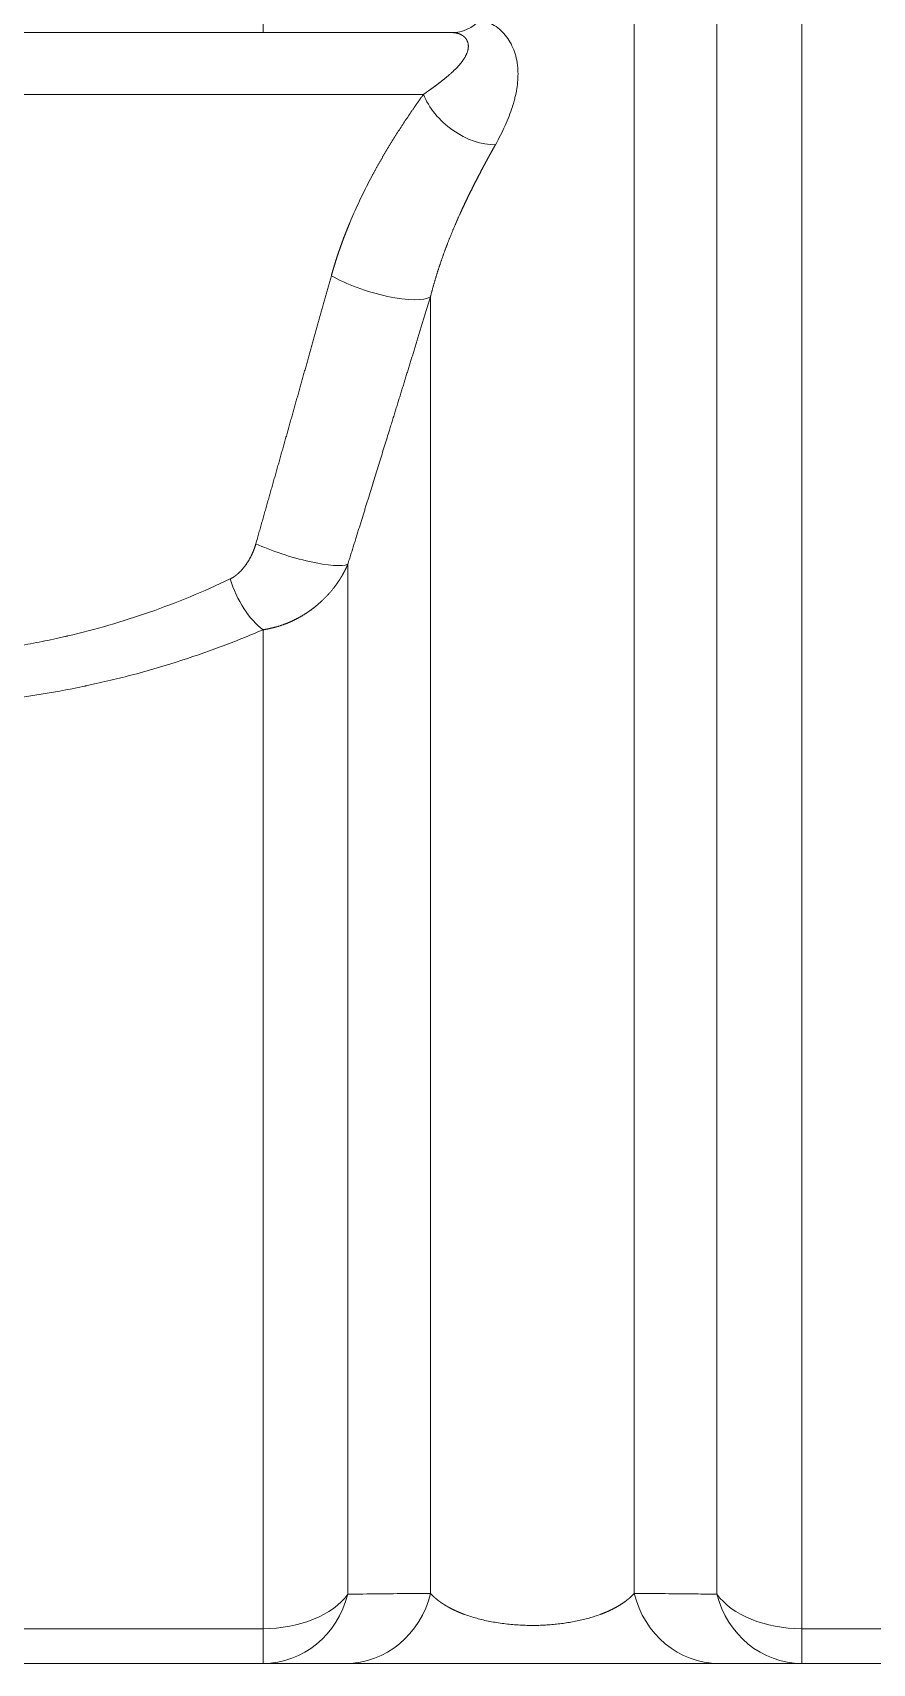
# Model space of a CAD drawing. Header units: millimetres. Extents: x 4664 to 8864, y -38 to 2932.
# Drawn here: x 5244.91 to 5268.59, y 1258.06 to 1304.05 of the extents above; entities that cross this region are included whole.
import ezdxf

# ---------------------------------------------------------------- set-up
doc = ezdxf.new("R2010")
doc.units = ezdxf.units.MM

msp = doc.modelspace()

# ---------------------------------------------------------------- linework, layer by layer
at = {"lineweight": 5}
for p, q in [((5261.873, 1318.747), (5261.873, 1260.034)), ((5251.407, 1304.051), (5251.407, 1314.186)), ((5264.203, 1260.011), (5264.203, 1308.585)), ((5266.593, 1258.059), (5266.593, 1307.089)), ((5223.968, 1304.051), (5256.735, 1304.051)), ((5255.929, 1302.31), (5224.773, 1302.31)), ((5256.127, 1296.6), (5256.127, 1260.034)), ((5253.796, 1289.056), (5253.796, 1260.011)), ((5251.407, 1258.059), (5251.407, 1287.211)), ((5229.295, 1259.038), (5251.407, 1259.038)), ((5266.593, 1259.038), (5288.704, 1259.038)), ((5481.461, 1258.059), (5185.728, 1258.059))]:
    msp.add_line(p, q, dxfattribs=at)
for centre, major_axis, ratio, start_param, end_param in [((5256.735, 1305.792), (0, -1.741), 0.754248, 0, 0.662591), ((5257.378, 1302.31), (-1.37, 1.075), 0.679469, 0.857208, 2.442507), ((5254.534, 1297.195), (-1.665, 0.509), 0.268375, 0.850113, 2.916719), ((5252.204, 1289.637), (-1.663, 0.516), 0.2033, 0.991007, 2.906694), ((5251.407, 1288.642), (0.698, -1.595), 0.500665, 4.496618, 5.564693), ((5251.407, 1260.671), (2.612, 0), 0.625225, 4.712389, 5.867354), ((5251.407, 1260.671), (0, 2.612), 0.945431, 3.141593, 4.457064), ((5253.738, 1260.671), (0, 2.612), 0.94323, 3.141593, 4.466162), ((5264.262, 1260.671), (0, 2.612), 0.94323, 1.817023, 3.141593), ((5266.593, 1260.671), (2.612, 0), 0.625225, 3.557424, 4.712389), ((5266.593, 1260.671), (0, 2.612), 0.945431, 1.826121, 3.141593)]:
    msp.add_ellipse(centre, major_axis=major_axis, ratio=ratio, start_param=start_param, end_param=end_param, dxfattribs=at)
for points, knots in [([(5288.422, 1298.228), (5287.338, 1298.597), (5286.274, 1298.969), (5284.189, 1299.72), (5283.166, 1300.099), (5281.162, 1300.859), (5280.181, 1301.241), (5278.739, 1301.813), (5278.264, 1302.004), (5277.558, 1302.29), (5277.207, 1302.433), (5276.802, 1302.6), (5276.599, 1302.683), (5276.499, 1302.725), (5276.448, 1302.746), (5276.423, 1302.756), (5276.41, 1302.762), (5276.405, 1302.764), (5276.401, 1302.765), (5276.4, 1302.766), (5275.481, 1303.146), (5274.589, 1303.522), (5273.288, 1304.08), (5272.86, 1304.265), (5272.229, 1304.54), (5271.915, 1304.678), (5271.554, 1304.837), (5271.374, 1304.916), (5271.284, 1304.956), (5271.24, 1304.976), (5271.217, 1304.986), (5271.206, 1304.991), (5271.201, 1304.993), (5271.198, 1304.994), (5271.197, 1304.995), (5271.196, 1304.995), (5271.195, 1304.995), (5270.368, 1305.362), (5269.571, 1305.72), (5268.037, 1306.418), (5267.3, 1306.759), (5266.593, 1307.089)], [0, 0, 0, 0, 0.125, 0.125, 0.25, 0.25, 0.375, 0.375, 0.4375, 0.4375, 0.46875, 0.484375, 0.492187, 0.496094, 0.498047, 0.499023, 0.499512, 0.499756, 0.499756, 0.5, 0.5, 0.625, 0.625, 0.6875, 0.6875, 0.71875, 0.734375, 0.742187, 0.746094, 0.748047, 0.749023, 0.749512, 0.749756, 0.749878, 0.749939, 0.749939, 0.75, 0.75, 0.875, 0.875, 1, 1, 1, 1]), ([(5257.543, 1304.42), (5257.622, 1304.4), (5257.698, 1304.372), (5257.843, 1304.305), (5257.912, 1304.265), (5258.041, 1304.174), (5258.1, 1304.123), (5258.21, 1304.011), (5258.26, 1303.951), (5258.35, 1303.822), (5258.39, 1303.753), (5258.46, 1303.609), (5258.489, 1303.533), (5258.537, 1303.375), (5258.556, 1303.293), (5258.576, 1303.166), (5258.582, 1303.122), (5258.588, 1303.056), (5258.59, 1303.023), (5258.592, 1302.984), (5258.593, 1302.964), (5258.593, 1302.954), (5258.593, 1302.949), (5258.594, 1302.947), (5258.594, 1302.945), (5258.594, 1302.945), (5258.594, 1302.944), (5258.594, 1302.944), (5258.594, 1302.944), (5258.594, 1302.944), (5258.594, 1302.944), (5258.596, 1302.867), (5258.594, 1302.789), (5258.583, 1302.631), (5258.574, 1302.55), (5258.548, 1302.386), (5258.531, 1302.303), (5258.499, 1302.175), (5258.488, 1302.132), (5258.469, 1302.067), (5258.46, 1302.034), (5258.448, 1301.996), (5258.442, 1301.976), (5258.439, 1301.967), (5258.437, 1301.962), (5258.437, 1301.96), (5258.436, 1301.958), (5258.407, 1301.869), (5258.376, 1301.78), (5258.307, 1301.604), (5258.27, 1301.516), (5258.19, 1301.338), (5258.147, 1301.249), (5258.056, 1301.07), (5258.007, 1300.979), (5257.957, 1300.888)], [0, 0, 0, 0, 0.0625, 0.0625, 0.125, 0.125, 0.1875, 0.1875, 0.25, 0.25, 0.3125, 0.3125, 0.375, 0.375, 0.4375, 0.4375, 0.46875, 0.46875, 0.484375, 0.492188, 0.496094, 0.498047, 0.499023, 0.499512, 0.499756, 0.499878, 0.499939, 0.499969, 0.499985, 0.499985, 0.5, 0.5, 0.5625, 0.5625, 0.625, 0.625, 0.6875, 0.6875, 0.71875, 0.71875, 0.734375, 0.742188, 0.746094, 0.748047, 0.749023, 0.749023, 0.75, 0.75, 0.8125, 0.8125, 0.875, 0.875, 0.9375, 0.9375, 1, 1, 1, 1]), ([(5255.929, 1302.31), (5255.932, 1302.312), (5255.938, 1302.316), (5255.947, 1302.322), (5255.955, 1302.328), (5255.965, 1302.334), (5255.974, 1302.341), (5255.983, 1302.347), (5255.993, 1302.354), (5256.003, 1302.361), (5256.013, 1302.368), (5256.023, 1302.375), (5256.033, 1302.382), (5256.044, 1302.39), (5256.054, 1302.397), (5256.065, 1302.405), (5256.076, 1302.412), (5256.087, 1302.42), (5256.098, 1302.428), (5256.11, 1302.436), (5256.122, 1302.445), (5256.133, 1302.453), (5256.145, 1302.462), (5256.157, 1302.47), (5256.169, 1302.479), (5256.182, 1302.488), (5256.194, 1302.497), (5256.207, 1302.506), (5256.219, 1302.515), (5256.232, 1302.525), (5256.245, 1302.534), (5256.258, 1302.544), (5256.271, 1302.553), (5256.285, 1302.563), (5256.298, 1302.573), (5256.312, 1302.583), (5256.325, 1302.593), (5256.339, 1302.604), (5256.353, 1302.614), (5256.366, 1302.625), (5256.38, 1302.636), (5256.394, 1302.646), (5256.408, 1302.657), (5256.423, 1302.668), (5256.437, 1302.679), (5256.451, 1302.691), (5256.465, 1302.702), (5256.48, 1302.713), (5256.494, 1302.725), (5256.509, 1302.737), (5256.523, 1302.748), (5256.538, 1302.76), (5256.552, 1302.772), (5256.567, 1302.784), (5256.582, 1302.797), (5256.596, 1302.809), (5256.611, 1302.821), (5256.625, 1302.834), (5256.64, 1302.846), (5256.659, 1302.862), (5256.681, 1302.882), (5256.706, 1302.905), (5256.731, 1302.927), (5256.754, 1302.948), (5256.777, 1302.97), (5256.798, 1302.991), (5256.819, 1303.011), (5256.839, 1303.031), (5256.858, 1303.051), (5256.877, 1303.07), (5256.894, 1303.089), (5256.911, 1303.108), (5256.927, 1303.126), (5256.943, 1303.143), (5256.958, 1303.161), (5256.972, 1303.178), (5256.985, 1303.194), (5256.998, 1303.21), (5257.01, 1303.226), (5257.022, 1303.241), (5257.033, 1303.256), (5257.043, 1303.271), (5257.053, 1303.285), (5257.063, 1303.299), (5257.072, 1303.313), (5257.08, 1303.326), (5257.088, 1303.339), (5257.095, 1303.351), (5257.106, 1303.369), (5257.119, 1303.393), (5257.134, 1303.423), (5257.147, 1303.452), (5257.158, 1303.48), (5257.168, 1303.508), (5257.176, 1303.536), (5257.183, 1303.563), (5257.188, 1303.59), (5257.192, 1303.616), (5257.194, 1303.641), (5257.195, 1303.666), (5257.194, 1303.691), (5257.192, 1303.714), (5257.189, 1303.737), (5257.184, 1303.76), (5257.178, 1303.782), (5257.17, 1303.803), (5257.164, 1303.818), (5257.159, 1303.827), (5257.157, 1303.831), (5257.155, 1303.835), (5257.153, 1303.84), (5257.15, 1303.844), (5257.148, 1303.848), (5257.145, 1303.852), (5257.143, 1303.856), (5257.14, 1303.861), (5257.137, 1303.865), (5257.134, 1303.869), (5257.131, 1303.873), (5257.128, 1303.878), (5257.125, 1303.882), (5257.122, 1303.886), (5257.119, 1303.89), (5257.115, 1303.894), (5257.112, 1303.899), (5257.108, 1303.903), (5257.104, 1303.907), (5257.101, 1303.911), (5257.097, 1303.915), (5257.093, 1303.919), (5257.089, 1303.923), (5257.084, 1303.927), (5257.08, 1303.931), (5257.076, 1303.935), (5257.071, 1303.939), (5257.066, 1303.943), (5257.062, 1303.947), (5257.057, 1303.951), (5257.052, 1303.954), (5257.047, 1303.958), (5257.042, 1303.962), (5257.036, 1303.966), (5257.031, 1303.969), (5257.026, 1303.973), (5257.02, 1303.976), (5257.014, 1303.98), (5257.009, 1303.983), (5257.003, 1303.987), (5256.997, 1303.99), (5256.99, 1303.993), (5256.984, 1303.996), (5256.978, 1303.999), (5256.971, 1304.002), (5256.965, 1304.005), (5256.958, 1304.008), (5256.951, 1304.011), (5256.944, 1304.014), (5256.937, 1304.017), (5256.93, 1304.019), (5256.923, 1304.022), (5256.916, 1304.024), (5256.908, 1304.027), (5256.901, 1304.029), (5256.893, 1304.031), (5256.885, 1304.033), (5256.877, 1304.035), (5256.869, 1304.037), (5256.861, 1304.039), (5256.853, 1304.04), (5256.844, 1304.042), (5256.836, 1304.043), (5256.827, 1304.045), (5256.818, 1304.046), (5256.809, 1304.047), (5256.8, 1304.048), (5256.791, 1304.049), (5256.782, 1304.049), (5256.773, 1304.05), (5256.764, 1304.051), (5256.754, 1304.051), (5256.744, 1304.051), (5256.738, 1304.051), (5256.735, 1304.051)], [0, 0, 0, 0, 0.002496, 0.005055, 0.007677, 0.010363, 0.013113, 0.015926, 0.018802, 0.021742, 0.024746, 0.027812, 0.030943, 0.034136, 0.037394, 0.040714, 0.044098, 0.047546, 0.051057, 0.054631, 0.058269, 0.06197, 0.065734, 0.069562, 0.073454, 0.077408, 0.081426, 0.085507, 0.089652, 0.093859, 0.09813, 0.102464, 0.106862, 0.111322, 0.115846, 0.120433, 0.125083, 0.129796, 0.134572, 0.139411, 0.144313, 0.149278, 0.154306, 0.159397, 0.164551, 0.169767, 0.175046, 0.180388, 0.185793, 0.19126, 0.19679, 0.202382, 0.208037, 0.213754, 0.219534, 0.225376, 0.23128, 0.237246, 0.243275, 0.249365, 0.260452, 0.271361, 0.282094, 0.292649, 0.303027, 0.313229, 0.323254, 0.333102, 0.342773, 0.352268, 0.361587, 0.37073, 0.379697, 0.388487, 0.397102, 0.405542, 0.413806, 0.421895, 0.429809, 0.437548, 0.445112, 0.452502, 0.459718, 0.46676, 0.473628, 0.480322, 0.486843, 0.49319, 0.499365, 0.514596, 0.529667, 0.54458, 0.559335, 0.573932, 0.588372, 0.602655, 0.616782, 0.630754, 0.644571, 0.658234, 0.671743, 0.6851, 0.698306, 0.711361, 0.724266, 0.737022, 0.74963, 0.752263, 0.754916, 0.757588, 0.760279, 0.76299, 0.765721, 0.76847, 0.77124, 0.774028, 0.776836, 0.779664, 0.782511, 0.785377, 0.788262, 0.791167, 0.794092, 0.797035, 0.799998, 0.80298, 0.805981, 0.809001, 0.812041, 0.8151, 0.818178, 0.821275, 0.824391, 0.827527, 0.830681, 0.833855, 0.837047, 0.840259, 0.84349, 0.846739, 0.850007, 0.853295, 0.856601, 0.859926, 0.86327, 0.866633, 0.870015, 0.873415, 0.876834, 0.880272, 0.883729, 0.887204, 0.890698, 0.89421, 0.897741, 0.901291, 0.904859, 0.908446, 0.912051, 0.915674, 0.919316, 0.922977, 0.926655, 0.930353, 0.934068, 0.937802, 0.941553, 0.945323, 0.949112, 0.952918, 0.956743, 0.960585, 0.964446, 0.968325, 0.972222, 0.976136, 0.980069, 0.984019, 0.987988, 0.991974, 0.995978, 1, 1, 1, 1]), ([(5253.333, 1297.195), (5253.334, 1297.201), (5253.337, 1297.213), (5253.343, 1297.231), (5253.348, 1297.249), (5253.353, 1297.267), (5253.358, 1297.284), (5253.363, 1297.302), (5253.368, 1297.32), (5253.373, 1297.338), (5253.378, 1297.355), (5253.384, 1297.373), (5253.389, 1297.391), (5253.394, 1297.409), (5253.399, 1297.426), (5253.405, 1297.444), (5253.41, 1297.462), (5253.416, 1297.479), (5253.421, 1297.497), (5253.426, 1297.515), (5253.432, 1297.533), (5253.437, 1297.55), (5253.443, 1297.568), (5253.448, 1297.586), (5253.454, 1297.603), (5253.46, 1297.621), (5253.465, 1297.639), (5253.471, 1297.656), (5253.477, 1297.674), (5253.482, 1297.692), (5253.488, 1297.709), (5253.494, 1297.727), (5253.5, 1297.744), (5253.506, 1297.762), (5253.511, 1297.78), (5253.517, 1297.797), (5253.523, 1297.815), (5253.529, 1297.832), (5253.535, 1297.85), (5253.541, 1297.868), (5253.547, 1297.885), (5253.553, 1297.903), (5253.559, 1297.92), (5253.565, 1297.938), (5253.572, 1297.955), (5253.578, 1297.973), (5253.584, 1297.991), (5253.59, 1298.008), (5253.596, 1298.026), (5253.603, 1298.043), (5253.609, 1298.061), (5253.615, 1298.078), (5253.622, 1298.096), (5253.628, 1298.113), (5253.634, 1298.131), (5253.641, 1298.148), (5253.647, 1298.166), (5253.654, 1298.183), (5253.66, 1298.201), (5253.667, 1298.218), (5253.673, 1298.236), (5253.68, 1298.253), (5253.686, 1298.271), (5253.693, 1298.288), (5253.7, 1298.306), (5253.706, 1298.323), (5253.713, 1298.34), (5253.72, 1298.358), (5253.727, 1298.375), (5253.733, 1298.393), (5253.74, 1298.41), (5253.747, 1298.428), (5253.754, 1298.445), (5253.761, 1298.462), (5253.768, 1298.48), (5253.774, 1298.497), (5253.781, 1298.514), (5253.788, 1298.532), (5253.795, 1298.549), (5253.802, 1298.567), (5253.81, 1298.584), (5253.817, 1298.601), (5253.824, 1298.619), (5253.831, 1298.636), (5253.838, 1298.653), (5253.845, 1298.671), (5253.889, 1298.775), (5253.97, 1298.965), (5254.094, 1299.238), (5254.223, 1299.508), (5254.357, 1299.775), (5254.454, 1299.961), (5254.513, 1300.069), (5254.53, 1300.101), (5254.547, 1300.133), (5254.565, 1300.165), (5254.582, 1300.197), (5254.6, 1300.229), (5254.618, 1300.261), (5254.635, 1300.293), (5254.653, 1300.324), (5254.671, 1300.356), (5254.689, 1300.388), (5254.707, 1300.419), (5254.725, 1300.451), (5254.743, 1300.482), (5254.761, 1300.514), (5254.779, 1300.545), (5254.797, 1300.576), (5254.815, 1300.607), (5254.834, 1300.639), (5254.852, 1300.67), (5254.871, 1300.701), (5254.889, 1300.732), (5254.908, 1300.763), (5254.926, 1300.794), (5254.945, 1300.825), (5254.964, 1300.856), (5254.982, 1300.887), (5255.001, 1300.918), (5255.02, 1300.948), (5255.039, 1300.979), (5255.058, 1301.01), (5255.077, 1301.04), (5255.096, 1301.071), (5255.115, 1301.101), (5255.134, 1301.132), (5255.153, 1301.162), (5255.173, 1301.192), (5255.192, 1301.223), (5255.211, 1301.253), (5255.23, 1301.283), (5255.25, 1301.313), (5255.269, 1301.343), (5255.289, 1301.374), (5255.308, 1301.404), (5255.328, 1301.433), (5255.347, 1301.463), (5255.367, 1301.493), (5255.387, 1301.523), (5255.406, 1301.553), (5255.426, 1301.583), (5255.446, 1301.612), (5255.466, 1301.642), (5255.486, 1301.671), (5255.506, 1301.701), (5255.525, 1301.73), (5255.545, 1301.76), (5255.565, 1301.789), (5255.585, 1301.819), (5255.605, 1301.848), (5255.625, 1301.877), (5255.646, 1301.906), (5255.666, 1301.935), (5255.686, 1301.965), (5255.706, 1301.994), (5255.726, 1302.023), (5255.746, 1302.052), (5255.767, 1302.08), (5255.787, 1302.109), (5255.807, 1302.138), (5255.828, 1302.167), (5255.848, 1302.196), (5255.868, 1302.224), (5255.889, 1302.253), (5255.909, 1302.281), (5255.923, 1302.3), (5255.929, 1302.31)], [0, 0, 0, 0, 0.002889, 0.00578, 0.008672, 0.011566, 0.014462, 0.017359, 0.020257, 0.023157, 0.026059, 0.028962, 0.031867, 0.034773, 0.037681, 0.040591, 0.043502, 0.046415, 0.04933, 0.052246, 0.055164, 0.058084, 0.061005, 0.063929, 0.066854, 0.069781, 0.072709, 0.075639, 0.078572, 0.081506, 0.084442, 0.087379, 0.090319, 0.09326, 0.096203, 0.099149, 0.102096, 0.105045, 0.107996, 0.110948, 0.113903, 0.11686, 0.119819, 0.12278, 0.125742, 0.128707, 0.131674, 0.134643, 0.137614, 0.140587, 0.143562, 0.146539, 0.149518, 0.1525, 0.155483, 0.158469, 0.161456, 0.164446, 0.167438, 0.170433, 0.173429, 0.176428, 0.179429, 0.182432, 0.185437, 0.188445, 0.191455, 0.194467, 0.197481, 0.200498, 0.203517, 0.206539, 0.209562, 0.212588, 0.215617, 0.218647, 0.221681, 0.224716, 0.227754, 0.230795, 0.233837, 0.236883, 0.23993, 0.24298, 0.246033, 0.249088, 0.252146, 0.301268, 0.350804, 0.400799, 0.451295, 0.502331, 0.508614, 0.514904, 0.521202, 0.527509, 0.533824, 0.540147, 0.546478, 0.552817, 0.559165, 0.565521, 0.571886, 0.57826, 0.584642, 0.591034, 0.597433, 0.603842, 0.61026, 0.616687, 0.623123, 0.629568, 0.636022, 0.642486, 0.648959, 0.655441, 0.661933, 0.668435, 0.674946, 0.681467, 0.687998, 0.694538, 0.701088, 0.707649, 0.714219, 0.720799, 0.72739, 0.73399, 0.740601, 0.747223, 0.753854, 0.760496, 0.767149, 0.773812, 0.780486, 0.78717, 0.793866, 0.800572, 0.807288, 0.814016, 0.820755, 0.827505, 0.834266, 0.841038, 0.847821, 0.854616, 0.861421, 0.868239, 0.875067, 0.881907, 0.888759, 0.895622, 0.902497, 0.909384, 0.916282, 0.923193, 0.930115, 0.937049, 0.943995, 0.950953, 0.957923, 0.964905, 0.971899, 0.978906, 0.985925, 0.992956, 1, 1, 1, 1]), ([(5257.957, 1300.888), (5257.953, 1300.883), (5257.947, 1300.871), (5257.938, 1300.855), (5257.929, 1300.838), (5257.919, 1300.821), (5257.91, 1300.805), (5257.901, 1300.788), (5257.891, 1300.771), (5257.882, 1300.754), (5257.873, 1300.737), (5257.864, 1300.72), (5257.854, 1300.703), (5257.845, 1300.687), (5257.836, 1300.67), (5257.826, 1300.653), (5257.817, 1300.636), (5257.808, 1300.619), (5257.798, 1300.602), (5257.789, 1300.585), (5257.78, 1300.568), (5257.77, 1300.55), (5257.761, 1300.533), (5257.752, 1300.516), (5257.742, 1300.499), (5257.733, 1300.482), (5257.724, 1300.465), (5257.714, 1300.447), (5257.705, 1300.43), (5257.696, 1300.413), (5257.686, 1300.396), (5257.677, 1300.378), (5257.668, 1300.361), (5257.658, 1300.344), (5257.649, 1300.326), (5257.64, 1300.309), (5257.631, 1300.291), (5257.621, 1300.274), (5257.612, 1300.257), (5257.603, 1300.239), (5257.593, 1300.222), (5257.584, 1300.204), (5257.575, 1300.186), (5257.565, 1300.169), (5257.556, 1300.151), (5257.547, 1300.134), (5257.538, 1300.116), (5257.528, 1300.098), (5257.519, 1300.081), (5257.51, 1300.063), (5257.5, 1300.045), (5257.491, 1300.027), (5257.482, 1300.01), (5257.473, 1299.992), (5257.463, 1299.974), (5257.454, 1299.956), (5257.445, 1299.938), (5257.436, 1299.92), (5257.426, 1299.902), (5257.417, 1299.884), (5257.408, 1299.866), (5257.399, 1299.848), (5257.39, 1299.83), (5257.38, 1299.812), (5257.371, 1299.794), (5257.362, 1299.776), (5257.353, 1299.758), (5257.344, 1299.74), (5257.334, 1299.722), (5257.325, 1299.704), (5257.316, 1299.685), (5257.307, 1299.667), (5257.298, 1299.649), (5257.289, 1299.631), (5257.28, 1299.612), (5257.271, 1299.594), (5257.261, 1299.576), (5257.252, 1299.557), (5257.243, 1299.539), (5257.234, 1299.52), (5257.225, 1299.502), (5257.216, 1299.484), (5257.207, 1299.465), (5257.198, 1299.447), (5257.189, 1299.428), (5257.18, 1299.409), (5257.171, 1299.391), (5257.162, 1299.372), (5257.153, 1299.354), (5257.144, 1299.335), (5257.135, 1299.316), (5257.126, 1299.298), (5257.117, 1299.279), (5257.108, 1299.26), (5257.099, 1299.241), (5257.091, 1299.222), (5257.082, 1299.204), (5257.073, 1299.185), (5257.064, 1299.166), (5257.055, 1299.147), (5257.046, 1299.128), (5257.037, 1299.109), (5257.029, 1299.09), (5257.02, 1299.071), (5257.011, 1299.052), (5257.002, 1299.033), (5256.994, 1299.014), (5256.985, 1298.995), (5256.974, 1298.972), (5256.962, 1298.944), (5256.948, 1298.913), (5256.933, 1298.881), (5256.919, 1298.849), (5256.905, 1298.818), (5256.891, 1298.786), (5256.877, 1298.754), (5256.864, 1298.723), (5256.85, 1298.691), (5256.836, 1298.659), (5256.822, 1298.628), (5256.809, 1298.596), (5256.795, 1298.564), (5256.782, 1298.533), (5256.769, 1298.501), (5256.755, 1298.469), (5256.742, 1298.437), (5256.729, 1298.406), (5256.716, 1298.374), (5256.703, 1298.342), (5256.69, 1298.31), (5256.678, 1298.279), (5256.665, 1298.247), (5256.652, 1298.215), (5256.64, 1298.183), (5256.627, 1298.152), (5256.615, 1298.12), (5256.603, 1298.088), (5256.59, 1298.056), (5256.578, 1298.024), (5256.566, 1297.993), (5256.554, 1297.961), (5256.542, 1297.929), (5256.531, 1297.897), (5256.519, 1297.865), (5256.507, 1297.834), (5256.496, 1297.802), (5256.484, 1297.77), (5256.473, 1297.738), (5256.462, 1297.706), (5256.45, 1297.675), (5256.439, 1297.643), (5256.428, 1297.611), (5256.417, 1297.579), (5256.407, 1297.547), (5256.396, 1297.516), (5256.385, 1297.484), (5256.375, 1297.452), (5256.364, 1297.42), (5256.354, 1297.389), (5256.344, 1297.357), (5256.333, 1297.325), (5256.323, 1297.294), (5256.313, 1297.262), (5256.304, 1297.23), (5256.294, 1297.199), (5256.284, 1297.167), (5256.274, 1297.135), (5256.265, 1297.104), (5256.256, 1297.072), (5256.246, 1297.04), (5256.237, 1297.009), (5256.228, 1296.977), (5256.219, 1296.946), (5256.21, 1296.914), (5256.201, 1296.883), (5256.193, 1296.851), (5256.184, 1296.82), (5256.176, 1296.788), (5256.167, 1296.757), (5256.159, 1296.725), (5256.151, 1296.694), (5256.143, 1296.662), (5256.135, 1296.631), (5256.129, 1296.61), (5256.127, 1296.6)], [0, 0, 0, 0, 0.004824, 0.009645, 0.014462, 0.019277, 0.024088, 0.028896, 0.033701, 0.038503, 0.043302, 0.048097, 0.05289, 0.057679, 0.062465, 0.067248, 0.072028, 0.076804, 0.081578, 0.086348, 0.091115, 0.09588, 0.100641, 0.105398, 0.110153, 0.114905, 0.119653, 0.124398, 0.129141, 0.13388, 0.138616, 0.143348, 0.148078, 0.152805, 0.157528, 0.162249, 0.166966, 0.17168, 0.176391, 0.181099, 0.185804, 0.190506, 0.195205, 0.199901, 0.204593, 0.209283, 0.213969, 0.218652, 0.223333, 0.22801, 0.232684, 0.237355, 0.242023, 0.246688, 0.25135, 0.256008, 0.260664, 0.265317, 0.269966, 0.274613, 0.279256, 0.283897, 0.288534, 0.293169, 0.2978, 0.302428, 0.307054, 0.311676, 0.316295, 0.320911, 0.325524, 0.330134, 0.334742, 0.339346, 0.343947, 0.348545, 0.35314, 0.357732, 0.362321, 0.366907, 0.37149, 0.37607, 0.380647, 0.385221, 0.389792, 0.39436, 0.398925, 0.403487, 0.408046, 0.412603, 0.417156, 0.421706, 0.426253, 0.430797, 0.435339, 0.439877, 0.444412, 0.448945, 0.453474, 0.458001, 0.462524, 0.467045, 0.471562, 0.476077, 0.480589, 0.485098, 0.489604, 0.494107, 0.498607, 0.506016, 0.513406, 0.520775, 0.528125, 0.535454, 0.542764, 0.550053, 0.557323, 0.564573, 0.571803, 0.579013, 0.586203, 0.593373, 0.600524, 0.607654, 0.614765, 0.621856, 0.628928, 0.635979, 0.643011, 0.650023, 0.657016, 0.663989, 0.670942, 0.677875, 0.684789, 0.691684, 0.698558, 0.705414, 0.712249, 0.719065, 0.725862, 0.732639, 0.739397, 0.746135, 0.752854, 0.759554, 0.766234, 0.772895, 0.779536, 0.786158, 0.792761, 0.799345, 0.805909, 0.812454, 0.81898, 0.825487, 0.831975, 0.838444, 0.844893, 0.851323, 0.857735, 0.864127, 0.8705, 0.876855, 0.88319, 0.889507, 0.895804, 0.902083, 0.908343, 0.914584, 0.920807, 0.92701, 0.933195, 0.939361, 0.945508, 0.951637, 0.957747, 0.963839, 0.969912, 0.975967, 0.982003, 0.98802, 0.994019, 1, 1, 1, 1]), ([(5251.205, 1289.637), (5251.212, 1289.662), (5251.226, 1289.713), (5251.248, 1289.789), (5251.269, 1289.865), (5251.291, 1289.941), (5251.312, 1290.016), (5251.334, 1290.092), (5251.355, 1290.168), (5251.377, 1290.243), (5251.398, 1290.318), (5251.419, 1290.394), (5251.44, 1290.469), (5251.462, 1290.544), (5251.483, 1290.619), (5251.504, 1290.693), (5251.525, 1290.768), (5251.546, 1290.843), (5251.567, 1290.917), (5251.588, 1290.992), (5251.609, 1291.066), (5251.63, 1291.14), (5251.651, 1291.214), (5251.672, 1291.288), (5251.693, 1291.362), (5251.714, 1291.436), (5251.735, 1291.509), (5251.756, 1291.583), (5251.776, 1291.656), (5251.797, 1291.73), (5251.818, 1291.803), (5251.838, 1291.876), (5251.859, 1291.949), (5251.88, 1292.022), (5251.9, 1292.095), (5251.921, 1292.168), (5251.941, 1292.24), (5251.962, 1292.313), (5251.982, 1292.385), (5252.003, 1292.457), (5252.023, 1292.53), (5252.043, 1292.602), (5252.064, 1292.674), (5252.084, 1292.746), (5252.104, 1292.817), (5252.124, 1292.889), (5252.145, 1292.961), (5252.165, 1293.032), (5252.185, 1293.104), (5252.205, 1293.175), (5252.225, 1293.246), (5252.245, 1293.317), (5252.265, 1293.388), (5252.285, 1293.459), (5252.305, 1293.53), (5252.325, 1293.6), (5252.345, 1293.671), (5252.364, 1293.741), (5252.384, 1293.812), (5252.404, 1293.882), (5252.424, 1293.952), (5252.443, 1294.022), (5252.463, 1294.092), (5252.483, 1294.162), (5252.502, 1294.231), (5252.522, 1294.301), (5252.541, 1294.37), (5252.561, 1294.44), (5252.58, 1294.509), (5252.6, 1294.578), (5252.619, 1294.647), (5252.639, 1294.716), (5252.658, 1294.785), (5252.677, 1294.854), (5252.696, 1294.923), (5252.716, 1294.991), (5252.735, 1295.06), (5252.754, 1295.128), (5252.773, 1295.196), (5252.792, 1295.264), (5252.811, 1295.332), (5252.83, 1295.4), (5252.849, 1295.468), (5252.868, 1295.536), (5252.887, 1295.604), (5252.906, 1295.671), (5252.925, 1295.739), (5252.944, 1295.806), (5252.963, 1295.873), (5252.982, 1295.94), (5253, 1296.007), (5253.019, 1296.074), (5253.038, 1296.141), (5253.057, 1296.208), (5253.075, 1296.274), (5253.094, 1296.341), (5253.112, 1296.407), (5253.131, 1296.473), (5253.149, 1296.539), (5253.168, 1296.605), (5253.186, 1296.671), (5253.205, 1296.737), (5253.223, 1296.803), (5253.241, 1296.869), (5253.26, 1296.934), (5253.278, 1297), (5253.296, 1297.065), (5253.314, 1297.13), (5253.326, 1297.174), (5253.333, 1297.195)], [0, 0, 0, 0, 0.010018, 0.020022, 0.030014, 0.039994, 0.049961, 0.059915, 0.069856, 0.079784, 0.0897, 0.099604, 0.109494, 0.119372, 0.129237, 0.139089, 0.148929, 0.158756, 0.16857, 0.178372, 0.188161, 0.197937, 0.207701, 0.217452, 0.22719, 0.236915, 0.246628, 0.256328, 0.266016, 0.275691, 0.285353, 0.295002, 0.304639, 0.314263, 0.323874, 0.333473, 0.343059, 0.352632, 0.362193, 0.371741, 0.381276, 0.390799, 0.400309, 0.409806, 0.419291, 0.428763, 0.438222, 0.447669, 0.457103, 0.466524, 0.475933, 0.485328, 0.494712, 0.504082, 0.51344, 0.522786, 0.532118, 0.541438, 0.550746, 0.56004, 0.569323, 0.578592, 0.587849, 0.597093, 0.606324, 0.615543, 0.624749, 0.633943, 0.643123, 0.652292, 0.661447, 0.67059, 0.67972, 0.688838, 0.697943, 0.707035, 0.716115, 0.725182, 0.734237, 0.743278, 0.752308, 0.761324, 0.770328, 0.779319, 0.788298, 0.797264, 0.806217, 0.815158, 0.824086, 0.833002, 0.841905, 0.850795, 0.859673, 0.868538, 0.87739, 0.88623, 0.895057, 0.903872, 0.912674, 0.921463, 0.93024, 0.939004, 0.947756, 0.956494, 0.965221, 0.973934, 0.982636, 0.991324, 1, 1, 1, 1]), ([(5256.127, 1296.6), (5256.121, 1296.58), (5256.109, 1296.541), (5256.091, 1296.481), (5256.072, 1296.422), (5256.054, 1296.362), (5256.036, 1296.302), (5256.017, 1296.242), (5255.999, 1296.182), (5255.98, 1296.121), (5255.962, 1296.06), (5255.943, 1296), (5255.924, 1295.938), (5255.905, 1295.877), (5255.887, 1295.816), (5255.868, 1295.754), (5255.849, 1295.692), (5255.83, 1295.63), (5255.81, 1295.568), (5255.791, 1295.505), (5255.772, 1295.442), (5255.753, 1295.379), (5255.733, 1295.316), (5255.714, 1295.253), (5255.694, 1295.189), (5255.675, 1295.126), (5255.655, 1295.062), (5255.635, 1294.998), (5255.616, 1294.933), (5255.596, 1294.869), (5255.576, 1294.804), (5255.556, 1294.739), (5255.536, 1294.674), (5255.516, 1294.609), (5255.496, 1294.543), (5255.475, 1294.478), (5255.455, 1294.412), (5255.435, 1294.346), (5255.414, 1294.279), (5255.394, 1294.213), (5255.373, 1294.146), (5255.353, 1294.079), (5255.332, 1294.012), (5255.311, 1293.945), (5255.29, 1293.878), (5255.269, 1293.81), (5255.249, 1293.742), (5255.228, 1293.674), (5255.206, 1293.606), (5255.185, 1293.537), (5255.164, 1293.469), (5255.143, 1293.4), (5255.122, 1293.331), (5255.1, 1293.261), (5255.079, 1293.192), (5255.057, 1293.122), (5255.036, 1293.052), (5255.014, 1292.982), (5254.992, 1292.912), (5254.932, 1292.717), (5254.831, 1292.39), (5254.688, 1291.927), (5254.538, 1291.445), (5254.426, 1291.082), (5254.351, 1290.841), (5254.316, 1290.729), (5254.281, 1290.614), (5254.244, 1290.497), (5254.207, 1290.378), (5254.17, 1290.256), (5254.131, 1290.132), (5254.092, 1290.006), (5254.052, 1289.877), (5254.011, 1289.746), (5253.969, 1289.612), (5253.927, 1289.477), (5253.884, 1289.338), (5253.841, 1289.198), (5253.811, 1289.104), (5253.796, 1289.056)], [0, 0, 0, 0, 0.007899, 0.015824, 0.023774, 0.03175, 0.039751, 0.047777, 0.055829, 0.063907, 0.07201, 0.080138, 0.088292, 0.096472, 0.104676, 0.112906, 0.121162, 0.129443, 0.137749, 0.14608, 0.154437, 0.162819, 0.171227, 0.17966, 0.188118, 0.196601, 0.20511, 0.213644, 0.222203, 0.230788, 0.239397, 0.248032, 0.256692, 0.265378, 0.274088, 0.282824, 0.291585, 0.300371, 0.309182, 0.318018, 0.32688, 0.335766, 0.344678, 0.353614, 0.362576, 0.371563, 0.380575, 0.389612, 0.398674, 0.407761, 0.416872, 0.426009, 0.435171, 0.444358, 0.45357, 0.462807, 0.472069, 0.481355, 0.490667, 0.500003, 0.559038, 0.620383, 0.684029, 0.749969, 0.764493, 0.779324, 0.794463, 0.809909, 0.825662, 0.841721, 0.858086, 0.874757, 0.891734, 0.909017, 0.926604, 0.944497, 0.962694, 0.981195, 1, 1, 1, 1]), ([(5250.478, 1288.642), (5250.479, 1288.643), (5250.483, 1288.645), (5250.489, 1288.648), (5250.494, 1288.65), (5250.5, 1288.653), (5250.506, 1288.656), (5250.511, 1288.659), (5250.517, 1288.662), (5250.522, 1288.665), (5250.528, 1288.668), (5250.533, 1288.671), (5250.539, 1288.674), (5250.544, 1288.678), (5250.55, 1288.681), (5250.555, 1288.684), (5250.561, 1288.687), (5250.566, 1288.691), (5250.571, 1288.694), (5250.577, 1288.698), (5250.582, 1288.701), (5250.588, 1288.705), (5250.593, 1288.708), (5250.598, 1288.712), (5250.604, 1288.716), (5250.609, 1288.72), (5250.614, 1288.723), (5250.62, 1288.727), (5250.625, 1288.731), (5250.63, 1288.735), (5250.636, 1288.739), (5250.641, 1288.743), (5250.646, 1288.747), (5250.652, 1288.751), (5250.657, 1288.755), (5250.662, 1288.76), (5250.667, 1288.764), (5250.673, 1288.768), (5250.678, 1288.772), (5250.683, 1288.777), (5250.688, 1288.781), (5250.693, 1288.786), (5250.699, 1288.79), (5250.704, 1288.795), (5250.709, 1288.799), (5250.714, 1288.804), (5250.719, 1288.809), (5250.741, 1288.829), (5250.778, 1288.865), (5250.829, 1288.922), (5250.88, 1288.984), (5250.924, 1289.044), (5250.964, 1289.102), (5250.998, 1289.157), (5251.03, 1289.212), (5251.06, 1289.269), (5251.082, 1289.313), (5251.096, 1289.343), (5251.103, 1289.359), (5251.11, 1289.374), (5251.117, 1289.39), (5251.124, 1289.406), (5251.131, 1289.422), (5251.137, 1289.438), (5251.144, 1289.455), (5251.15, 1289.471), (5251.156, 1289.487), (5251.162, 1289.503), (5251.168, 1289.52), (5251.174, 1289.536), (5251.179, 1289.553), (5251.185, 1289.57), (5251.19, 1289.586), (5251.195, 1289.603), (5251.2, 1289.62), (5251.203, 1289.631), (5251.205, 1289.637)], [0, 0, 0, 0, 0.00526, 0.010525, 0.015796, 0.021072, 0.026353, 0.031641, 0.036935, 0.042235, 0.047542, 0.052856, 0.058176, 0.063504, 0.06884, 0.074183, 0.079533, 0.084892, 0.090259, 0.095635, 0.101019, 0.106412, 0.111815, 0.117226, 0.122647, 0.128078, 0.133518, 0.138969, 0.144429, 0.149901, 0.155383, 0.160875, 0.166379, 0.171894, 0.17742, 0.182958, 0.188508, 0.19407, 0.199644, 0.20523, 0.210829, 0.21644, 0.222064, 0.227701, 0.233352, 0.239016, 0.244693, 0.250384, 0.310372, 0.371906, 0.435157, 0.500283, 0.550469, 0.600432, 0.650239, 0.699954, 0.749645, 0.762904, 0.776147, 0.789374, 0.802587, 0.815788, 0.828977, 0.842157, 0.855327, 0.868491, 0.881648, 0.8948, 0.907948, 0.921095, 0.93424, 0.947386, 0.960534, 0.973684, 0.986839, 1, 1, 1, 1]), ([(5253.796, 1289.056), (5253.795, 1289.053), (5253.792, 1289.046), (5253.788, 1289.036), (5253.783, 1289.025), (5253.778, 1289.015), (5253.774, 1289.005), (5253.769, 1288.994), (5253.764, 1288.984), (5253.759, 1288.973), (5253.754, 1288.963), (5253.749, 1288.952), (5253.744, 1288.941), (5253.739, 1288.931), (5253.734, 1288.92), (5253.728, 1288.909), (5253.723, 1288.898), (5253.717, 1288.887), (5253.712, 1288.876), (5253.706, 1288.865), (5253.7, 1288.854), (5253.694, 1288.843), (5253.688, 1288.832), (5253.682, 1288.82), (5253.676, 1288.809), (5253.67, 1288.798), (5253.663, 1288.786), (5253.657, 1288.775), (5253.651, 1288.763), (5253.644, 1288.752), (5253.637, 1288.74), (5253.631, 1288.729), (5253.624, 1288.717), (5253.617, 1288.706), (5253.61, 1288.694), (5253.603, 1288.682), (5253.595, 1288.67), (5253.588, 1288.658), (5253.581, 1288.647), (5253.573, 1288.635), (5253.565, 1288.623), (5253.558, 1288.611), (5253.55, 1288.599), (5253.542, 1288.587), (5253.534, 1288.575), (5253.526, 1288.563), (5253.517, 1288.551), (5253.509, 1288.538), (5253.501, 1288.526), (5253.492, 1288.514), (5253.483, 1288.502), (5253.475, 1288.489), (5253.466, 1288.477), (5253.457, 1288.465), (5253.448, 1288.453), (5253.438, 1288.44), (5253.429, 1288.428), (5253.42, 1288.415), (5253.41, 1288.403), (5253.388, 1288.374), (5253.352, 1288.329), (5253.301, 1288.268), (5253.248, 1288.209), (5253.194, 1288.151), (5253.139, 1288.095), (5253.082, 1288.039), (5253.023, 1287.985), (5252.964, 1287.933), (5252.903, 1287.881), (5252.854, 1287.842), (5252.819, 1287.815), (5252.797, 1287.798), (5252.775, 1287.782), (5252.753, 1287.766), (5252.731, 1287.75), (5252.709, 1287.734), (5252.687, 1287.719), (5252.664, 1287.704), (5252.642, 1287.689), (5252.62, 1287.674), (5252.598, 1287.66), (5252.575, 1287.646), (5252.553, 1287.632), (5252.53, 1287.618), (5252.508, 1287.605), (5252.486, 1287.591), (5252.463, 1287.579), (5252.441, 1287.566), (5252.418, 1287.553), (5252.396, 1287.541), (5252.374, 1287.529), (5252.351, 1287.518), (5252.329, 1287.506), (5252.306, 1287.495), (5252.284, 1287.484), (5252.262, 1287.473), (5252.239, 1287.462), (5252.217, 1287.452), (5252.195, 1287.442), (5252.173, 1287.432), (5252.15, 1287.422), (5252.128, 1287.413), (5252.106, 1287.404), (5252.084, 1287.395), (5252.062, 1287.386), (5252.04, 1287.377), (5252.018, 1287.369), (5251.996, 1287.361), (5251.974, 1287.353), (5251.952, 1287.345), (5251.93, 1287.338), (5251.908, 1287.33), (5251.887, 1287.323), (5251.865, 1287.316), (5251.843, 1287.309), (5251.822, 1287.303), (5251.8, 1287.297), (5251.779, 1287.29), (5251.758, 1287.285), (5251.736, 1287.279), (5251.715, 1287.273), (5251.694, 1287.268), (5251.673, 1287.263), (5251.652, 1287.258), (5251.631, 1287.253), (5251.611, 1287.248), (5251.59, 1287.244), (5251.569, 1287.239), (5251.549, 1287.235), (5251.528, 1287.231), (5251.508, 1287.228), (5251.487, 1287.224), (5251.467, 1287.22), (5251.447, 1287.217), (5251.427, 1287.214), (5251.414, 1287.212), (5251.407, 1287.211)], [0, 0, 0, 0, 0.003585, 0.007195, 0.01083, 0.014489, 0.018173, 0.021882, 0.025616, 0.029375, 0.033158, 0.036967, 0.0408, 0.044657, 0.04854, 0.052448, 0.05638, 0.060337, 0.064319, 0.068326, 0.072357, 0.076414, 0.080495, 0.084601, 0.088732, 0.092887, 0.097068, 0.101273, 0.105503, 0.109758, 0.114038, 0.118342, 0.122671, 0.127026, 0.131405, 0.135808, 0.140237, 0.14469, 0.149169, 0.153672, 0.1582, 0.162752, 0.16733, 0.171932, 0.176559, 0.181211, 0.185888, 0.19059, 0.195316, 0.200067, 0.204843, 0.209644, 0.21447, 0.219321, 0.224196, 0.229096, 0.234021, 0.238971, 0.243946, 0.248945, 0.273994, 0.299047, 0.324102, 0.34916, 0.374221, 0.399285, 0.424352, 0.449421, 0.474494, 0.49957, 0.508273, 0.516941, 0.525574, 0.534172, 0.542736, 0.551265, 0.559759, 0.568219, 0.576643, 0.585033, 0.593389, 0.60171, 0.609996, 0.618247, 0.626464, 0.634647, 0.642794, 0.650907, 0.658986, 0.66703, 0.67504, 0.683015, 0.690955, 0.698861, 0.706733, 0.71457, 0.722373, 0.730141, 0.737875, 0.745575, 0.75324, 0.760871, 0.768467, 0.776029, 0.783557, 0.791051, 0.79851, 0.805935, 0.813326, 0.820682, 0.828005, 0.835293, 0.842547, 0.849767, 0.856952, 0.864104, 0.871221, 0.878305, 0.885354, 0.892369, 0.899351, 0.906298, 0.913211, 0.920091, 0.926936, 0.933747, 0.940525, 0.947268, 0.953978, 0.960654, 0.967296, 0.973904, 0.980479, 0.98702, 0.993527, 1, 1, 1, 1]), ([(5240.717, 1286.437), (5241.149, 1286.437), (5241.582, 1286.45), (5242.449, 1286.5), (5242.883, 1286.537), (5243.75, 1286.637), (5244.183, 1286.699), (5244.829, 1286.811), (5245.044, 1286.851), (5245.366, 1286.917), (5245.526, 1286.951), (5245.713, 1286.992), (5245.807, 1287.013), (5245.853, 1287.024), (5245.877, 1287.03), (5245.888, 1287.032), (5245.894, 1287.034), (5245.897, 1287.034), (5245.898, 1287.035), (5245.899, 1287.035), (5245.899, 1287.035), (5245.9, 1287.035), (5245.9, 1287.035), (5245.9, 1287.035), (5246.285, 1287.125), (5246.671, 1287.226), (5247.442, 1287.45), (5247.827, 1287.573), (5248.593, 1287.841), (5248.975, 1287.986), (5249.732, 1288.298), (5250.107, 1288.464), (5250.478, 1288.642)], [0, 0, 0, 0, 0.125, 0.125, 0.25, 0.25, 0.375, 0.375, 0.4375, 0.4375, 0.46875, 0.484375, 0.492187, 0.496094, 0.498047, 0.499023, 0.499512, 0.499756, 0.499878, 0.499939, 0.499969, 0.499985, 0.499985, 0.5, 0.5, 0.625, 0.625, 0.75, 0.75, 0.875, 0.875, 1, 1, 1, 1]), ([(5251.407, 1287.211), (5251.012, 1287.04), (5250.208, 1286.716), (5248.967, 1286.288), (5248.115, 1286.041), (5247.467, 1285.872), (5247.141, 1285.79), (5246.757, 1285.702), (5246.563, 1285.66), (5246.466, 1285.639), (5246.418, 1285.629), (5246.394, 1285.623), (5246.382, 1285.621), (5246.375, 1285.62), (5246.372, 1285.619), (5246.371, 1285.619), (5246.37, 1285.619), (5246.37, 1285.618), (5246.37, 1285.618), (5245.907, 1285.521), (5244.978, 1285.351), (5243.571, 1285.168), (5242.152, 1285.057), (5241.197, 1285.033), (5240.717, 1285.033)], [0, 0, 0, 0, 0.125, 0.25, 0.375, 0.375, 0.4375, 0.46875, 0.484375, 0.492187, 0.496094, 0.498047, 0.499023, 0.499512, 0.499756, 0.499878, 0.499939, 0.499939, 0.5, 0.5, 0.625, 0.75, 0.875, 1, 1, 1, 1]), ([(5253.796, 1260.011), (5254.365, 1260.017), (5254.938, 1260.023), (5255.719, 1260.03), (5255.922, 1260.032), (5256.127, 1260.034)], [0, 0, 0, 0, 0.739335, 0.739335, 1, 1, 1, 1]), ([(5256.127, 1260.034), (5256.128, 1260.032), (5256.132, 1260.029), (5256.136, 1260.024), (5256.141, 1260.019), (5256.146, 1260.013), (5256.151, 1260.008), (5256.155, 1260.003), (5256.16, 1259.998), (5256.165, 1259.993), (5256.17, 1259.988), (5256.175, 1259.983), (5256.18, 1259.978), (5256.185, 1259.973), (5256.19, 1259.968), (5256.195, 1259.963), (5256.201, 1259.958), (5256.206, 1259.953), (5256.211, 1259.948), (5256.216, 1259.943), (5256.221, 1259.938), (5256.227, 1259.933), (5256.232, 1259.928), (5256.237, 1259.923), (5256.243, 1259.918), (5256.248, 1259.914), (5256.254, 1259.909), (5256.259, 1259.904), (5256.265, 1259.899), (5256.27, 1259.894), (5256.276, 1259.89), (5256.281, 1259.885), (5256.287, 1259.88), (5256.292, 1259.876), (5256.298, 1259.871), (5256.304, 1259.866), (5256.31, 1259.861), (5256.315, 1259.857), (5256.321, 1259.852), (5256.327, 1259.848), (5256.333, 1259.843), (5256.339, 1259.838), (5256.345, 1259.834), (5256.35, 1259.829), (5256.356, 1259.825), (5256.362, 1259.82), (5256.368, 1259.816), (5256.374, 1259.811), (5256.381, 1259.807), (5256.387, 1259.802), (5256.393, 1259.798), (5256.399, 1259.793), (5256.405, 1259.789), (5256.411, 1259.785), (5256.417, 1259.78), (5256.424, 1259.776), (5256.43, 1259.772), (5256.436, 1259.767), (5256.442, 1259.763), (5256.449, 1259.759), (5256.455, 1259.754), (5256.461, 1259.75), (5256.468, 1259.746), (5256.474, 1259.742), (5256.481, 1259.737), (5256.487, 1259.733), (5256.494, 1259.729), (5256.5, 1259.725), (5256.507, 1259.721), (5256.513, 1259.716), (5256.52, 1259.712), (5256.526, 1259.708), (5256.533, 1259.704), (5256.54, 1259.7), (5256.546, 1259.696), (5256.553, 1259.692), (5256.56, 1259.688), (5256.567, 1259.684), (5256.573, 1259.68), (5256.58, 1259.676), (5256.587, 1259.672), (5256.594, 1259.668), (5256.601, 1259.664), (5256.607, 1259.66), (5256.614, 1259.656), (5256.621, 1259.652), (5256.628, 1259.648), (5256.635, 1259.644), (5256.642, 1259.641), (5256.649, 1259.637), (5256.656, 1259.633), (5256.663, 1259.629), (5256.67, 1259.625), (5256.677, 1259.622), (5256.684, 1259.618), (5256.691, 1259.614), (5256.698, 1259.61), (5256.705, 1259.607), (5256.712, 1259.603), (5256.72, 1259.599), (5256.727, 1259.596), (5256.734, 1259.592), (5256.741, 1259.588), (5256.748, 1259.585), (5256.756, 1259.581), (5256.763, 1259.578), (5256.77, 1259.574), (5256.777, 1259.57), (5256.785, 1259.567), (5256.792, 1259.563), (5256.799, 1259.56), (5256.807, 1259.556), (5256.814, 1259.553), (5256.821, 1259.549), (5256.829, 1259.546), (5256.836, 1259.543), (5256.844, 1259.539), (5256.851, 1259.536), (5256.858, 1259.532), (5256.866, 1259.529), (5256.873, 1259.526), (5256.881, 1259.522), (5256.888, 1259.519), (5256.896, 1259.516), (5256.903, 1259.513), (5256.911, 1259.509), (5256.918, 1259.506), (5256.926, 1259.503), (5256.934, 1259.5), (5256.941, 1259.496), (5256.949, 1259.493), (5256.956, 1259.49), (5256.964, 1259.487), (5256.972, 1259.484), (5256.979, 1259.481), (5256.987, 1259.478), (5256.995, 1259.474), (5257.002, 1259.471), (5257.01, 1259.468), (5257.018, 1259.465), (5257.025, 1259.462), (5257.033, 1259.459), (5257.041, 1259.456), (5257.049, 1259.453), (5257.056, 1259.45), (5257.064, 1259.447), (5257.072, 1259.445), (5257.132, 1259.422), (5257.247, 1259.383), (5257.425, 1259.33), (5257.61, 1259.283), (5257.8, 1259.243), (5257.995, 1259.208), (5258.193, 1259.18), (5258.393, 1259.158), (5258.595, 1259.142), (5258.797, 1259.132), (5258.994, 1259.129), (5259.184, 1259.131), (5259.367, 1259.139), (5259.55, 1259.153), (5259.732, 1259.171), (5259.913, 1259.194), (5260.091, 1259.223), (5260.266, 1259.256), (5260.437, 1259.295), (5260.604, 1259.338), (5260.765, 1259.387), (5260.872, 1259.424), (5260.932, 1259.446), (5260.947, 1259.452), (5260.962, 1259.458), (5260.977, 1259.463), (5260.992, 1259.469), (5261.007, 1259.475), (5261.022, 1259.481), (5261.037, 1259.488), (5261.052, 1259.494), (5261.067, 1259.5), (5261.082, 1259.506), (5261.097, 1259.513), (5261.111, 1259.519), (5261.126, 1259.525), (5261.14, 1259.532), (5261.155, 1259.539), (5261.169, 1259.545), (5261.184, 1259.552), (5261.198, 1259.559), (5261.212, 1259.566), (5261.227, 1259.572), (5261.241, 1259.579), (5261.255, 1259.586), (5261.269, 1259.594), (5261.283, 1259.601), (5261.297, 1259.608), (5261.311, 1259.615), (5261.325, 1259.622), (5261.338, 1259.63), (5261.352, 1259.637), (5261.366, 1259.645), (5261.379, 1259.652), (5261.392, 1259.66), (5261.406, 1259.668), (5261.419, 1259.675), (5261.432, 1259.683), (5261.445, 1259.691), (5261.458, 1259.699), (5261.471, 1259.707), (5261.484, 1259.715), (5261.497, 1259.723), (5261.51, 1259.731), (5261.522, 1259.74), (5261.535, 1259.748), (5261.547, 1259.756), (5261.56, 1259.765), (5261.572, 1259.773), (5261.584, 1259.782), (5261.596, 1259.79), (5261.608, 1259.799), (5261.62, 1259.807), (5261.632, 1259.816), (5261.644, 1259.825), (5261.655, 1259.834), (5261.667, 1259.843), (5261.678, 1259.852), (5261.689, 1259.861), (5261.701, 1259.87), (5261.712, 1259.879), (5261.723, 1259.888), (5261.733, 1259.898), (5261.744, 1259.907), (5261.755, 1259.916), (5261.765, 1259.926), (5261.776, 1259.935), (5261.786, 1259.945), (5261.796, 1259.955), (5261.806, 1259.964), (5261.816, 1259.974), (5261.826, 1259.984), (5261.836, 1259.994), (5261.845, 1260.004), (5261.855, 1260.014), (5261.864, 1260.024), (5261.87, 1260.031), (5261.873, 1260.034)], [0, 0, 0, 0, 0.002031, 0.004058, 0.006081, 0.008099, 0.010112, 0.012121, 0.014125, 0.016125, 0.01812, 0.02011, 0.022096, 0.024078, 0.026055, 0.028027, 0.029995, 0.031959, 0.033918, 0.035872, 0.037822, 0.039767, 0.041708, 0.043644, 0.045576, 0.047503, 0.049426, 0.051344, 0.053258, 0.055167, 0.057072, 0.058972, 0.060867, 0.062759, 0.064645, 0.066527, 0.068405, 0.070278, 0.072147, 0.074011, 0.075871, 0.077726, 0.079577, 0.081423, 0.083265, 0.085102, 0.086935, 0.088763, 0.090587, 0.092406, 0.094221, 0.096032, 0.097838, 0.099639, 0.101436, 0.103229, 0.105017, 0.106801, 0.10858, 0.110355, 0.112125, 0.113891, 0.115652, 0.11741, 0.119162, 0.12091, 0.122654, 0.124393, 0.126128, 0.127859, 0.129585, 0.131306, 0.133023, 0.134736, 0.136444, 0.138148, 0.139848, 0.141543, 0.143234, 0.14492, 0.146602, 0.14828, 0.149953, 0.151622, 0.153286, 0.154946, 0.156602, 0.158253, 0.1599, 0.161543, 0.163181, 0.164815, 0.166444, 0.168069, 0.16969, 0.171306, 0.172919, 0.174526, 0.17613, 0.177729, 0.179324, 0.180914, 0.1825, 0.184082, 0.18566, 0.187233, 0.188802, 0.190366, 0.191927, 0.193483, 0.195034, 0.196582, 0.198125, 0.199664, 0.201199, 0.202729, 0.204255, 0.205777, 0.207295, 0.208808, 0.210317, 0.211822, 0.213323, 0.214819, 0.216311, 0.217799, 0.219283, 0.220763, 0.222238, 0.223709, 0.225176, 0.226639, 0.228097, 0.229552, 0.231002, 0.232448, 0.23389, 0.235328, 0.236761, 0.238191, 0.239616, 0.241037, 0.242454, 0.243867, 0.245276, 0.246681, 0.248081, 0.249478, 0.27888, 0.307059, 0.334092, 0.360063, 0.385072, 0.409228, 0.432657, 0.455495, 0.477889, 0.499996, 0.520039, 0.540307, 0.560919, 0.581985, 0.603612, 0.625896, 0.648924, 0.672776, 0.697522, 0.723225, 0.74994, 0.752666, 0.755408, 0.758166, 0.760939, 0.763728, 0.766533, 0.769354, 0.772191, 0.775043, 0.777912, 0.780797, 0.783698, 0.786614, 0.789547, 0.792496, 0.795462, 0.798443, 0.801441, 0.804455, 0.807486, 0.810532, 0.813596, 0.816675, 0.819771, 0.822884, 0.826013, 0.829158, 0.83232, 0.835499, 0.838694, 0.841906, 0.845135, 0.84838, 0.851642, 0.854921, 0.858216, 0.861528, 0.864857, 0.868203, 0.871566, 0.874945, 0.878342, 0.881755, 0.885185, 0.888632, 0.892097, 0.895578, 0.899076, 0.902591, 0.906123, 0.909672, 0.913238, 0.916822, 0.920422, 0.924039, 0.927674, 0.931326, 0.934994, 0.93868, 0.942384, 0.946104, 0.949842, 0.953596, 0.957368, 0.961158, 0.964964, 0.968788, 0.972629, 0.976487, 0.980363, 0.984255, 0.988166, 0.992093, 0.996038, 1, 1, 1, 1]), ([(5261.873, 1260.034), (5262.453, 1260.029), (5263.028, 1260.023), (5263.802, 1260.015), (5264.003, 1260.013), (5264.203, 1260.011)], [0, 0, 0, 0, 0.739335, 0.739335, 1, 1, 1, 1])]:
    msp.add_open_spline(points, degree=3, knots=knots, dxfattribs=at)

doc.saveas('drawing.dxf')
